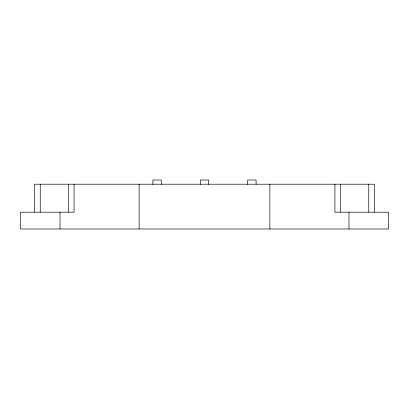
<?xml version="1.0" encoding="UTF-8"?>
<svg xmlns="http://www.w3.org/2000/svg" width="409" height="409" viewBox="0 0 409 409"><rect width="100%" height="100%" fill="white"/><g stroke="black" fill="none" stroke-linecap="round" stroke-linejoin="round"><path stroke-width="0.61" d="M374.501 212.194L374.501 184.208L34.499 184.208L34.499 212.194M368.76 184.208L368.76 212.194M348.969 212.194L348.969 228.989M340.656 184.208L340.656 212.194M334.92 184.208L334.92 212.194L388.55 212.194L388.55 228.989L20.45 228.989L20.45 212.194L74.08 212.194L74.08 184.208M269.874 184.208L269.874 228.989M256.08 184.439L256.08 180.011L247.68 180.011L247.68 184.439M208.697 184.439L208.697 180.011L200.303 180.011L200.303 184.439M161.32 184.439L161.32 180.011L152.92 180.011L152.92 184.439M139.126 184.208L139.126 228.989M68.344 184.208L68.344 212.194M60.031 212.194L60.031 228.989M40.24 184.208L40.24 212.194"/></g></svg>
